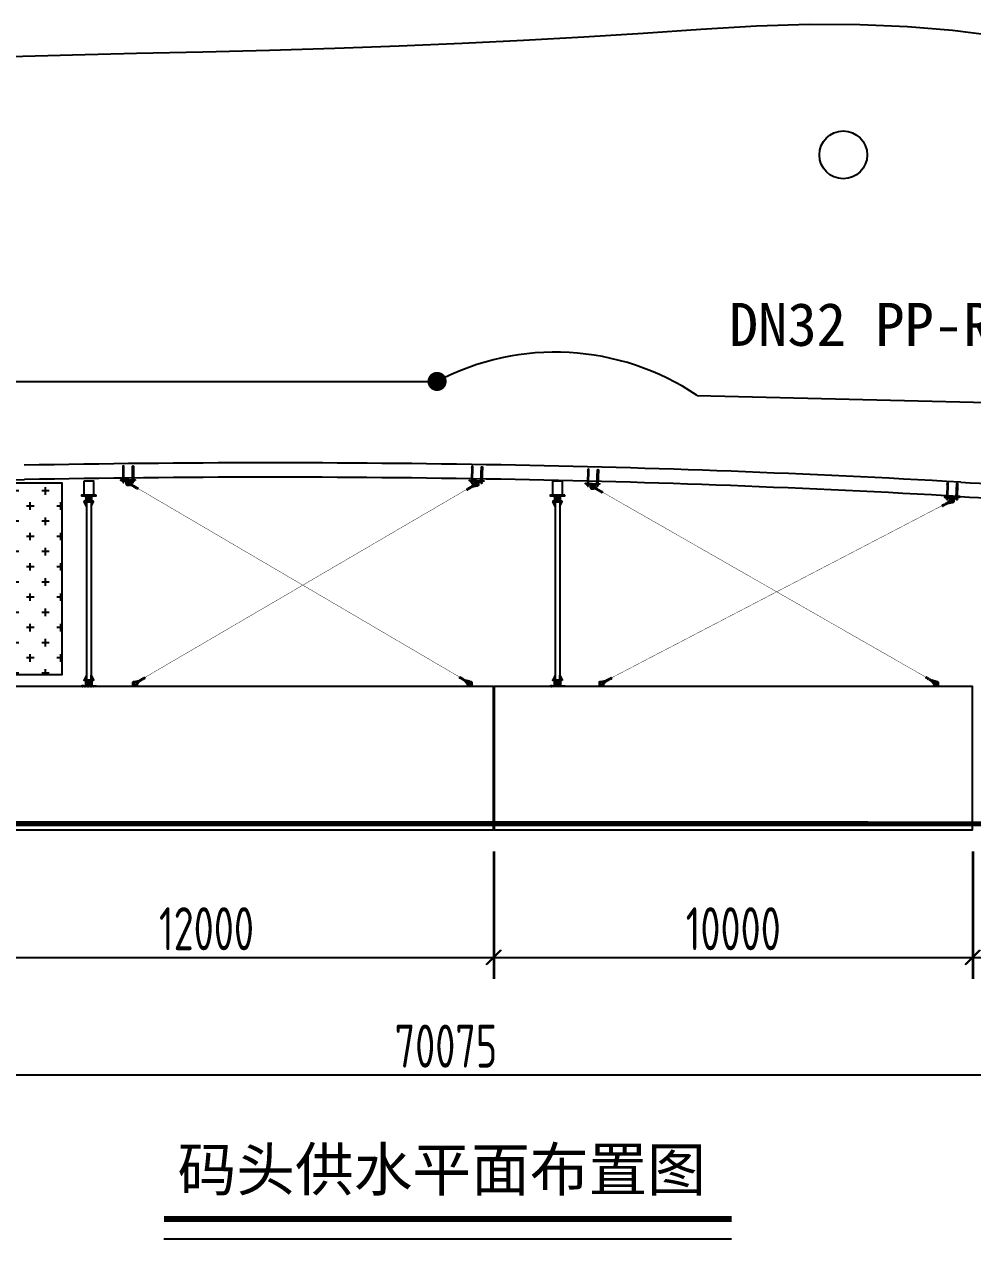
# Model space of a CAD drawing. Header units: millimetres. Extents: x 4 to 2106212, y -117026 to 198097.
# Drawn here: x 944542 to 964373, y -88297 to -62896 of the extents above; entities that cross this region are included whole.
import ezdxf
from ezdxf import colors
from ezdxf.entities.mleader import LeaderData, LeaderLine
from ezdxf.enums import TextEntityAlignment as Align
from ezdxf.math import Vec2, Vec3

# ---------------------------------------------------------------- set-up
doc = ezdxf.new("R2010")
doc.units = ezdxf.units.MM
for name, pattern in [('CENTER', [0.6, 0.375, -0.075, 0.075, -0.075]), ('DASHDOT2', [12.7, 6.35, -3.175, 0, -3.175]), ('DASHED2', [0.375, 0.25, -0.125])]:
    doc.linetypes.add(name, pattern=pattern)
for name, color, linetype in [('0 @ 1', 7, 'Continuous'), ('BS-Annectent', 115, 'Continuous'), ('HR-dimension', 9, 'Continuous'), ('HR-pontoon', 161, 'Continuous'), ('STEEL', 34, 'Continuous'), ('粗实线', 7, 'Continuous'), ('给水管', 80, 'Continuous')]:
    doc.layers.add(name, color=color, linetype=linetype)
doc.layers.add('扣板', color=7, linetype='Continuous', lineweight=9)
doc.layers.add('文本', color=3, linetype='Continuous', lineweight=13)
doc.styles.add('Arial', font='arial.ttf')
doc.styles.add('hztxt', font='ros1.shx', dxfattribs={"width": 0.8, "bigfont": 'hztxt.shx'})
doc.styles.get("Standard").update_dxf_attribs({"font": 'arial.ttf'})
doc.linetypes.add('10422', pattern='A,2,[150,AAA.SHX,S=1,R=0,X=0,Y=1],2,[177,AAA.SHX,S=1,R=0,X=0,Y=0.8],1e-09', length=4)
doc.linetypes.add('444', pattern='A,4.5,[145,AAA.SHX,S=1,R=0,X=0,Y=1],4.5,-0.5,[146,AAA.SHX,S=1,R=0,X=0,Y=0],-0.5', length=10)
doc.dimstyles.new('DIM-300', dxfattribs={"dimscale": 300, "dimtxt": 3, "dimasz": 1, "dimexe": 1.5, "dimexo": 1.5, "dimgap": 0.5, "dimtad": 1, "dimdec": 0, "dimzin": 0, "dimdsep": 46, "dimtxsty": 'hztxt', "dimblk": 'OBLIQUE', "dimcen": 0, "dimdle": 1.5, "dimclrd": 9, "dimclre": 9, "dimclrt": 6, "dimadec": 0, "dimazin": 0, "dimtfac": 1, "dimtdec": 0, "dimtix": 1, "dimtofl": 0, "dimtmove": 2, "dimatfit": 0, "dimfxl": 5, "dimtolj": 1, "dimtzin": 0, "dimarcsym": 0})
pattern_1 = [(40.81217054, (-573818.8873, 176698.6793), (-1.452584633, 1.682112997), []), (130.81217054, (-573818.8873, 176698.6793), (-4.5872822625, 1.911641361), [5.55625, -3.33375])]
pattern_2 = [(40.81217054, (-578777.1463, 176555.198), (-1.452584633, 1.682112997), []), (130.81217054, (-578777.1463, 176555.198), (-4.5872822625, 1.911641361), [5.55625, -3.33375])]
pattern_3 = [(225, (43212.285, 45564.743), (4.49012806, -4.49012806), []), (225, (43207.795, 45564.743), (4.49012806, -4.49012806), [7.9375, -1.5875, 0, -1.5875])]
pattern_4 = [(225, (-344287.005, -129412.7357), (4.49012806, -4.49012806), []), (225, (-344291.495, -129412.7357), (4.49012806, -4.49012806), [7.9375, -1.5875, 0, -1.5875])]

# ---------------------------------------------------------------- blocks, each defined once
blk = doc.blocks.new('_Oblique')
at = {"color": 0, "linetype": 'ByBlock', "lineweight": -2}
blk.add_line((-0.5, -0.5), (0.5, 0.5), dxfattribs=at)
blk = doc.blocks.new('*D2062')
at = {"color": 9, "lineweight": -2, "transparency": 16777216}
for p, q in [((942351, -80197), (942351, -82864)), ((954351, -80197), (954351, -82864)), ((941901, -82414), (954801, -82414))]:
    blk.add_line(p, q, dxfattribs=at)
at = {"layer": 'Defpoints', "color": 0, "transparency": 16777216}
for p in [(942351, -79747), (954351, -79747), (954351, -82414)]:
    blk.add_point(p, dxfattribs=at)
at = {"color": 9, "lineweight": -2, "transparency": 16777216, "xscale": 300, "yscale": 300, "zscale": 300, "rotation": 180}
blk.add_blockref('_Oblique', (942351, -82414), dxfattribs=at)
at = {"color": 9, "lineweight": -2, "transparency": 16777216, "xscale": 300, "yscale": 300, "zscale": 300}
blk.add_blockref('_Oblique', (954351, -82414), dxfattribs=at)
at = {"color": 6, "transparency": 16777216, "insert": (948351, -81814), "char_height": 900, "attachment_point": 5, "style": 'hztxt'}
blk.add_mtext('\\A1;12000', dxfattribs=at)
blk = doc.blocks.new('*D2063')
at = {"color": 9, "lineweight": -2, "transparency": 16777216}
for p, q in [((954366, -80197), (954366, -82864)), ((964366, -80197), (964366, -82864)), ((953916, -82414), (964816, -82414))]:
    blk.add_line(p, q, dxfattribs=at)
at = {"layer": 'Defpoints', "color": 0, "transparency": 16777216}
for p in [(954366, -79747), (964366, -79747), (964366, -82414)]:
    blk.add_point(p, dxfattribs=at)
at = {"color": 9, "lineweight": -2, "transparency": 16777216, "xscale": 300, "yscale": 300, "zscale": 300, "rotation": 180}
blk.add_blockref('_Oblique', (954366, -82414), dxfattribs=at)
at = {"color": 9, "lineweight": -2, "transparency": 16777216, "xscale": 300, "yscale": 300, "zscale": 300}
blk.add_blockref('_Oblique', (964366, -82414), dxfattribs=at)
at = {"color": 6, "transparency": 16777216, "insert": (959366, -81814), "char_height": 900, "attachment_point": 5, "style": 'hztxt'}
blk.add_mtext('\\A1;10000', dxfattribs=at)
blk = doc.blocks.new('*D2064')
at = {"color": 9, "lineweight": -2, "transparency": 16777216}
for p, q in [((964381, -80197), (964381, -82864)), ((976381, -80197), (976381, -82864)), ((963931, -82414), (976831, -82414))]:
    blk.add_line(p, q, dxfattribs=at)
at = {"layer": 'Defpoints', "color": 0, "transparency": 16777216}
for p in [(964381, -79747), (976381, -79747), (976381, -82414)]:
    blk.add_point(p, dxfattribs=at)
at = {"color": 9, "lineweight": -2, "transparency": 16777216, "xscale": 300, "yscale": 300, "zscale": 300, "rotation": 180}
blk.add_blockref('_Oblique', (964381, -82414), dxfattribs=at)
at = {"color": 9, "lineweight": -2, "transparency": 16777216, "xscale": 300, "yscale": 300, "zscale": 300}
blk.add_blockref('_Oblique', (976381, -82414), dxfattribs=at)
at = {"color": 6, "transparency": 16777216, "insert": (970381, -81814), "char_height": 900, "attachment_point": 5, "style": 'hztxt'}
blk.add_mtext('\\A1;12000', dxfattribs=at)
blk = doc.blocks.new('*D2059')
at = {"color": 9, "lineweight": -2, "transparency": 16777216}
for p, q in [((918321, -80197), (918321, -85319)), ((988396, -80197), (988396, -85319)), ((917871, -84869), (988846, -84869))]:
    blk.add_line(p, q, dxfattribs=at)
at = {"layer": 'Defpoints', "color": 0, "transparency": 16777216}
for p in [(918321, -79747), (988396, -79747), (988396, -84869)]:
    blk.add_point(p, dxfattribs=at)
at = {"color": 9, "lineweight": -2, "transparency": 16777216, "xscale": 300, "yscale": 300, "zscale": 300, "rotation": 180}
blk.add_blockref('_Oblique', (918321, -84869), dxfattribs=at)
at = {"color": 9, "lineweight": -2, "transparency": 16777216, "xscale": 300, "yscale": 300, "zscale": 300}
blk.add_blockref('_Oblique', (988396, -84869), dxfattribs=at)
at = {"color": 6, "transparency": 16777216, "insert": (953358, -84269), "char_height": 900, "attachment_point": 5, "style": 'hztxt'}
blk.add_mtext('\\A1;70075', dxfattribs=at)
blk = doc.blocks.new('*U2053')
h = blk.add_hatch()
h.set_pattern_fill('CROSS', color=252, scale=50, angle=90)
h.set_pattern_definition([(90, (-479955.5, -94961.22), (-317.5, 317.5), [158.75, -476.25]), (180, (-479876.12, -94881.85), (-317.5, -317.5), [158.75, -476.25])])
h.paths.add_polyline_path([(1500, 2000), (-1500, 2000), (-1500, -2000), (1500, -2000)])
at = {"layer": 'HR-pontoon'}
blk.add_lwpolyline([(-1500, -2000), (1500, -2000), (1500, 2000), (-1500, 2000)], close=True, dxfattribs=at)
blk = doc.blocks.new('*U2054')
at = {"color": 0, "linetype": 'ByBlock', "lineweight": -2, "transparency": 16777216}
blk.add_blockref('*U2053', (0, 0), dxfattribs=at)
blk = doc.blocks.new('支座')
at = {"layer": '扣板', "color": 7}
blk.add_line((13512, 4747, 0), (13512, 5047, 0), dxfattribs=at)
at = {"layer": '扣板', "color": 7, "elevation": 0}
for points in [[(13512, 4747), (13512, 5047), (13520, 5047), (13520, 4747)], [(13600, 4947), (13620, 4927), (13620, 4867), (13600, 4847), (13520, 4847), (13520, 4947)], [(13560, 4932), (13520, 4932), (13520, 4922), (13560, 4922)], [(13560, 4862), (13520, 4862), (13520, 4872), (13560, 4872)]]:
    blk.add_lwpolyline(points, close=True, dxfattribs=at)
at = {"layer": '扣板', "color": 7}
blk.add_circle((13575, 4897, 0), 25, dxfattribs=at)
blk = doc.blocks.new('A$C97f6d51a')
at = {"color": 1, "linetype": 'DASHDOT2'}
blk.add_line((0, 313), (0, -47), dxfattribs=at)
at = {"layer": 'BS-Annectent'}
for p, q in [((-9, 282), (-9, 282)), ((-9, 281), (-9, 282)), ((-9, 282), (-9, 282)), ((-9, 279), (-8, 279)), ((-8, 278), (-9, 279)), ((-9, 279), (-8, 278)), ((-9, 275), (-7, 276)), ((-6, 274), (-9, 275)), ((-9, 275), (-7, 275)), ((-9, 272), (-6, 274)), ((-6, 270), (-9, 272)), ((-9, 272), (-4, 272)), ((-9, 269), (9, 268)), ((-9, 266), (9, 265)), ((-9, 263), (9, 262)), ((-9, 260), (9, 258)), ((-9, 257), (9, 255)), ((-6, 274), (-6, 274)), ((-6, 274), (-6, 274)), ((-6, 274), (-6, 274)), ((-6, 274), (-6, 274)), ((-6, 274), (-6, 274)), ((6, 270), (-6, 270)), ((4, 271), (9, 271)), ((6, 273), (5, 273)), ((6, 273), (5, 273)), ((6, 273), (9, 274)), ((6, 274), (9, 274)), ((9, 271), (6, 273)), ((6, 270), (9, 271)), ((7, 276), (9, 277)), ((9, 274), (7, 275)), ((9, 277), (8, 278)), ((8, 277), (9, 277)), ((9, 280), (9, 281)), ((9, 280), (9, 280)), ((9, 280), (9, 280)), ((-10, 6), (9, 4)), ((-10, 2), (-6, 4)), ((-6, 1), (-10, 2)), ((-10, 2), (9, 1)), ((-9, 253), (9, 252)), ((-9, 250), (9, 249)), ((-9, 247), (9, 246)), ((-9, 244), (9, 243)), ((-9, 241), (9, 240)), ((-9, 238), (9, 236)), ((-9, 235), (9, 233)), ((-9, 231), (9, 230)), ((-9, 228), (9, 227)), ((-9, 225), (9, 224)), ((-9, 222), (9, 221)), ((-9, 219), (9, 218)), ((-9, 216), (9, 215)), ((-9, 213), (9, 211)), ((-9, 209), (9, 208)), ((-9, 206), (9, 205)), ((-9, 203), (9, 202)), ((-9, 200), (9, 199)), ((-9, 197), (9, 196)), ((-9, 194), (9, 193)), ((-9, 191), (9, 189)), ((-9, 188), (9, 186)), ((-9, 184), (9, 183)), ((-9, 181), (9, 180)), ((-9, 178), (9, 177)), ((-9, 175), (9, 174)), ((-9, 172), (9, 171)), ((-9, 169), (9, 167)), ((-9, 166), (9, 164)), ((-9, 162), (9, 161)), ((-9, 159), (9, 158)), ((-9, 156), (9, 155)), ((-9, 153), (9, 152)), ((-9, 150), (9, 149)), ((-9, 147), (9, 146)), ((-9, 144), (9, 142)), ((-9, 140), (9, 139)), ((-9, 137), (9, 136)), ((-9, 134), (9, 133)), ((-9, 131), (9, 130)), ((-9, 128), (9, 127)), ((-9, 125), (9, 124)), ((-9, 122), (9, 120)), ((-9, 119), (9, 117)), ((-9, 115), (9, 114)), ((-9, 112), (9, 111)), ((-9, 109), (9, 108)), ((-9, 106), (9, 105)), ((-9, 103), (9, 102)), ((-9, 100), (9, 98)), ((-9, 97), (9, 95)), ((-9, 93), (9, 92)), ((-9, 90), (9, 89)), ((-9, 87), (9, 86)), ((-9, 84), (9, 83)), ((-9, 81), (9, 80)), ((-9, 78), (9, 76)), ((-9, 75), (9, 73)), ((-9, 71), (9, 70)), ((-9, 68), (9, 67)), ((-9, 65), (9, 64)), ((-9, 62), (9, 61)), ((-9, 59), (9, 58)), ((-9, 56), (9, 55)), ((-9, 53), (9, 51)), ((-9, 49), (9, 48)), ((-9, 46), (9, 45)), ((-9, 43), (9, 42)), ((-9, 40), (9, 39)), ((-9, 37), (9, 36)), ((-9, 34), (9, 33)), ((-9, 31), (9, 29)), ((-9, 28), (9, 26)), ((-9, 24), (9, 23)), ((-9, 21), (9, 20)), ((-9, 18), (9, 17)), ((-9, 15), (9, 14)), ((-9, 12), (9, 11)), ((-9, 9), (9, 7)), ((-8, 0), (-6, 1)), ((6, 147), (-6, 148)), ((6, 116), (-6, 117)), ((6, 3), (-6, 4)), ((2, 0), (-6, 1)), ((6, 147), (9, 149)), ((9, 1), (6, 3)), ((7, 0), (9, 1)), ((-16, -24), (-16, -11)), ((12, -9), (-12, -9)), ((12, -27), (-12, -27)), ((-9, -29), (-6, -28)), ((-6, -31), (-9, -29)), ((9, -30), (-9, -29)), ((-9, -32), (-6, -31)), ((-6, -34), (-9, -32)), ((9, -33), (-9, -32)), ((-9, -35), (-6, -34)), ((-6, -37), (-9, -35)), ((9, -37), (-9, -35)), ((-9, -38), (-6, -37)), ((-6, -40), (-9, -38)), ((9, -40), (-9, -38)), ((-8, -24), (-8, -11)), ((-6, -28), (-8, -27)), ((-7, -40), (-7, -43)), ((6, -29), (-6, -28)), ((6, -29), (-6, -28)), ((6, -32), (-6, -31)), ((6, -32), (-6, -31)), ((6, -35), (-6, -34)), ((6, -38), (-6, -37)), ((6, -38), (-6, -37)), ((6, -41), (-6, -40)), ((-5, -44), (5, -44)), ((-4, -40), (-4, -43)), ((-2, -9), (0, -4)), ((9, -27), (-1, -27)), ((0, -9), (2, -4)), ((4, -41), (4, -43)), ((6, -29), (9, -27)), ((9, -30), (6, -29)), ((6, -32), (9, -30)), ((9, -33), (6, -32)), ((6, -35), (9, -33)), ((9, -37), (6, -35)), ((6, -38), (9, -37)), ((9, -40), (6, -38)), ((6, -41), (9, -40)), ((7, -41), (7, -43)), ((8, -24), (8, -11)), ((9, -27), (8, -27)), ((16, -24), (16, -11))]:
    blk.add_line(p, q, dxfattribs=at)
blk.add_lwpolyline([(10, 0), (10, 300), (0, 306), (-10, 300), (-10, 0)], dxfattribs=at)
for points in [[(-19, -4), (-19, 0), (19, 0), (19, -4)], [(-15, -9), (15, -9), (15, -4), (-15, -4)]]:
    blk.add_lwpolyline(points, close=True, dxfattribs=at)
for points in [[(16, -11, 0.612824), (8, -11, 0.305874), (-8, -11, 0.612824), (-16, -11)], [(16, -24, -0.612824), (8, -24, -0.305874), (-8, -24, -0.612824), (-16, -24)], [(-7, -43, 0.516475), (-4, -43, 0.258238), (4, -43, 0.516475), (7, -43)]]:
    blk.add_lwpolyline(points, format="xyb", dxfattribs=at)
blk = doc.blocks.new('A$Ce460a15a')
at = {"layer": 'STEEL', "color": 22}
for points in [[(12, 150), (12, -150), (0, -150), (0, 150)], [(92, -50), (112, -30), (112, 30), (92, 50), (12, 50), (12, -50)], [(52, 35), (12, 35), (12, 25), (52, 25)], [(52, -35), (12, -35), (12, -25), (52, -25)]]:
    blk.add_lwpolyline(points, close=True, dxfattribs=at)
blk.add_circle((67, 0), 25, dxfattribs=at)
at = {"layer": 'HR-dimension', "xscale": -1, "rotation": 90}
blk.add_blockref('A$C97f6d51a', (12, 100), dxfattribs=at)
at = {"layer": 'HR-dimension', "rotation": 90.00000000000001}
blk.add_blockref('A$C97f6d51a', (12, -100), dxfattribs=at)
blk = doc.blocks.new('*U10')
at = {"color": 7, "linetype": 'Continuous', "lineweight": 15}
for p, q in [((-9, 9), (-10, 8)), ((-10, 8), (-10, 1)), ((-10, 1), (-9, 0)), ((-9, 9), (9, 9)), ((-9, 0), (9, 0)), ((-5, 8), (-5, 1)), ((5, 8), (5, 1)), ((10, 8), (9, 9)), ((9, 0), (10, 1)), ((10, 8), (10, 1))]:
    blk.add_line(p, q, dxfattribs=at)
for centre, start, end in [((0, -8), 72.4233, 107.5767), ((0, 17), 252.4233, 287.5767)]:
    blk.add_arc(centre, 17.2, start, end, dxfattribs=at)
for points, knots in [([(-10, 8), (-10, 9), (-9, 9), (-8, 9), (-7, 9), (-6, 9), (-6, 9), (-5, 8)], [0, 0, 0, 0, 0.264534, 0.399289, 0.53507, 0.765405, 1, 1, 1, 1]), ([(-5, 1), (-6, 1), (-6, 0), (-7, 0), (-8, 0), (-9, 0), (-10, 1), (-10, 1)], [0, 0, 0, 0, 0.264534, 0.399289, 0.53507, 0.765405, 1, 1, 1, 1]), ([(5, 8), (6, 9), (6, 9), (7, 9), (8, 9), (9, 9), (10, 9), (10, 8)], [0, 0, 0, 0, 0.264536, 0.399814, 0.535067, 0.765403, 1, 1, 1, 1]), ([(10, 1), (10, 1), (9, 0), (8, 0), (7, 0), (6, 0), (6, 1), (5, 1)], [0, 0, 0, 0, 0.264536, 0.399814, 0.535067, 0.765403, 1, 1, 1, 1])]:
    blk.add_open_spline(points, degree=3, knots=knots, dxfattribs=at)
blk = doc.blocks.new('A$C72EA2C7E')
blk.add_line((-8, -6), (8, -6))
at = {"color": 7, "linetype": 'Continuous', "lineweight": 15}
for p, q in [((-5, -40), (-5, -6)), ((-4, -41), (-5, -40)), ((5, -40), (-5, -40)), ((-4, -41), (5, -41)), ((5, -6), (5, -40)), ((5, -40), (5, -41))]:
    blk.add_line(p, q, dxfattribs=at)
at = {"color": 7, "linetype": 'Continuous', "lineweight": 0}
for p, q in [((-4, -41), (-4, -6)), ((5, -41), (5, -6))]:
    blk.add_line(p, q, dxfattribs=at)
blk.add_arc((0, -8), 8, 17.4862, 162.5138)
at = {"extrusion": (0, 0, -1), "xscale": 0.9999974999999999, "yscale": 0.9999974999999999, "zscale": -0.9999974999999999}
blk.add_blockref('*U10', (0, -39), dxfattribs=at)
blk = doc.blocks.new('*U1978')
h = blk.add_hatch(color=1)
h.dxf.hatch_style = 1
h.paths.add_polyline_path([(3382, 2191), (3473, 2218, 1.447528), (3428, 2281), (3373, 2204)])
h.paths.add_polyline_path([(3389, 2205), (3388, 2206), (3398, 2220), (3395, 2222), (3434, 2277, -1.452111), (3471, 2226), (3406, 2207), (3405, 2210)], flags=16)
h = blk.add_hatch()
h.set_pattern_fill('ANSI38', color=253, scale=0.7, angle=-4.1878)
h.set_pattern_definition(pattern_2)
h.paths.add_polyline_path([(3404, 2213), (3406, 2207), (3471, 2226, 1.452111), (3434, 2277), (3395, 2222), (3398, 2220), (3401, 2218), (3440, 2273, -1.452111), (3469, 2232)])
h = blk.add_hatch(color=1)
h.dxf.hatch_style = 1
h.paths.add_polyline_path([(-3373, -2204), (-3429, -2283, -1.406258), (-3473, -2218), (-3382, -2191)])
h.paths.add_polyline_path([(-3405, -2210), (-3406, -2207), (-3471, -2226, 1.406258), (-3435, -2278), (-3395, -2222), (-3388, -2205)], flags=16)
h = blk.add_hatch()
h.set_pattern_fill('ANSI38', color=253, scale=0.7, angle=-4.1878)
h.set_pattern_definition(pattern_1)
h.paths.add_polyline_path([(-3401, -2218), (-3395, -2222), (-3434, -2277, -1.452111), (-3471, -2226), (-3406, -2207), (-3405, -2210), (-3404, -2213), (-3469, -2232, 1.452111), (-3440, -2273)])
at = {"color": 1, "linetype": 'DASHED2'}
blk.add_line((3483, 2289), (3493, 2274), dxfattribs=at)
blk.add_line((3379, 2205), (3379, 2195))
at = {"color": 1}
for points in [[(3382, 2191), (3473, 2218, 1.447528), (3428, 2281), (3373, 2204)], [(3398, 2220), (3388, 2206), (3389, 2205), (3405, 2210), (3406, 2207), (3471, 2226, 1.452111), (3434, 2277), (3395, 2222)], [(-3373, -2204), (-3428, -2281, -1.447528), (-3473, -2218), (-3382, -2191)], [(-3405, -2210), (-3389, -2205), (-3388, -2206), (-3398, -2220), (-3395, -2222), (-3434, -2277, -1.452111), (-3471, -2226), (-3406, -2207)]]:
    blk.add_lwpolyline(points, format="xyb", close=True, dxfattribs=at)
for points in [[(3379, 2195), (3472, 2222, 1.449849), (3431, 2279), (3379, 2205)], [(3406, 2207), (3471, 2226, 1.452111), (3434, 2277), (3395, 2222)], [(3406, 2207), (3471, 2226, 1.452111), (3434, 2277), (3395, 2222)], [(-3376, -2200), (-3431, -2279, -1.449849), (-3472, -2222), (-3384, -2197)], [(-3395, -2222), (-3434, -2277, -1.452111), (-3471, -2226), (-3406, -2207)], [(-3395, -2222), (-3434, -2277, -1.452111), (-3471, -2226), (-3406, -2207)]]:
    blk.add_lwpolyline(points, format="xyb")
for points in [[(3401, 2218), (3440, 2273, -1.452111), (3469, 2232), (3404, 2213), (3406, 2207), (3471, 2226, 1.452111), (3434, 2277), (3395, 2222)], [(-3404, -2213), (-3469, -2232, 1.452111), (-3440, -2273), (-3401, -2218), (-3395, -2222), (-3434, -2277, -1.452111), (-3471, -2226), (-3406, -2207)]]:
    blk.add_lwpolyline(points, format="xyb", close=True)
at = {"color": 252}
for points in [[(3401, 2218), (3440, 2273, -1.452111), (3469, 2232), (3404, 2213), (3406, 2207), (3471, 2226, 1.452111), (3434, 2277), (3395, 2222)], [(-3404, -2213), (-3469, -2232, 1.452111), (-3440, -2273), (-3401, -2218), (-3395, -2222), (-3434, -2277, -1.452111), (-3471, -2226), (-3406, -2207)]]:
    blk.add_lwpolyline(points, format="xyb", close=True, dxfattribs=at)
at = {"color": 1, "const_width": 8.4}
for points in [[(3380, 2206), (-3393, -2203)], [(3386, 2200), (3251, 2112)], [(-3388, -2209), (-3246, -2117)]]:
    blk.add_lwpolyline(points, dxfattribs=at)
at = {"xscale": 0.6999999999999998, "yscale": 0.6999999999999998, "zscale": 0.6999999999999998, "rotation": 213.1298866380289}
for p in [(3284, 2123), (3315, 2143), (3345, 2163), (3376, 2183), (-3360, -2201), (-3329, -2181), (-3299, -2161), (-3267, -2141)]:
    blk.add_blockref('A$C72EA2C7E', p, dxfattribs=at)
blk = doc.blocks.new('*U1979')
at = {"color": 0, "linetype": 'ByBlock', "lineweight": -2, "transparency": 16777216}
blk.add_blockref('*U1978', (0, 0), dxfattribs=at)
blk = doc.blocks.new('*U1980')
h = blk.add_hatch(color=1)
h.dxf.hatch_style = 1
h.paths.add_polyline_path([(3382, 2191), (3473, 2218, 1.447528), (3428, 2281), (3373, 2204)])
h.paths.add_polyline_path([(3389, 2205), (3388, 2206), (3398, 2220), (3395, 2222), (3434, 2277, -1.452111), (3471, 2226), (3406, 2207), (3405, 2210)], flags=16)
h = blk.add_hatch()
h.set_pattern_fill('ANSI38', color=253, scale=0.7, angle=-4.1878)
h.set_pattern_definition(pattern_2)
h.paths.add_polyline_path([(3404, 2213), (3406, 2207), (3471, 2226, 1.452111), (3434, 2277), (3395, 2222), (3398, 2220), (3401, 2218), (3440, 2273, -1.452111), (3469, 2232)])
h = blk.add_hatch(color=1)
h.dxf.hatch_style = 1
h.paths.add_polyline_path([(-3373, -2204), (-3429, -2283, -1.406258), (-3473, -2218), (-3382, -2191)])
h.paths.add_polyline_path([(-3405, -2210), (-3406, -2207), (-3471, -2226, 1.406258), (-3435, -2278), (-3395, -2222), (-3388, -2205)], flags=16)
h = blk.add_hatch()
h.set_pattern_fill('ANSI38', color=253, scale=0.7, angle=-4.1878)
h.set_pattern_definition(pattern_1)
h.paths.add_polyline_path([(-3401, -2218), (-3395, -2222), (-3434, -2277, -1.452111), (-3471, -2226), (-3406, -2207), (-3405, -2210), (-3404, -2213), (-3469, -2232, 1.452111), (-3440, -2273)])
at = {"color": 1, "linetype": 'DASHED2'}
blk.add_line((3483, 2289), (3493, 2274), dxfattribs=at)
blk.add_line((3379, 2205), (3379, 2195))
at = {"color": 1}
for points in [[(3382, 2191), (3473, 2218, 1.447528), (3428, 2281), (3373, 2204)], [(3398, 2220), (3388, 2206), (3389, 2205), (3405, 2210), (3406, 2207), (3471, 2226, 1.452111), (3434, 2277), (3395, 2222)], [(-3373, -2204), (-3428, -2281, -1.447528), (-3473, -2218), (-3382, -2191)], [(-3405, -2210), (-3389, -2205), (-3388, -2206), (-3398, -2220), (-3395, -2222), (-3434, -2277, -1.452111), (-3471, -2226), (-3406, -2207)]]:
    blk.add_lwpolyline(points, format="xyb", close=True, dxfattribs=at)
for points in [[(3379, 2195), (3472, 2222, 1.449849), (3431, 2279), (3379, 2205)], [(3406, 2207), (3471, 2226, 1.452111), (3434, 2277), (3395, 2222)], [(3406, 2207), (3471, 2226, 1.452111), (3434, 2277), (3395, 2222)], [(-3376, -2200), (-3431, -2279, -1.449849), (-3472, -2222), (-3384, -2197)], [(-3395, -2222), (-3434, -2277, -1.452111), (-3471, -2226), (-3406, -2207)], [(-3395, -2222), (-3434, -2277, -1.452111), (-3471, -2226), (-3406, -2207)]]:
    blk.add_lwpolyline(points, format="xyb")
for points in [[(3401, 2218), (3440, 2273, -1.452111), (3469, 2232), (3404, 2213), (3406, 2207), (3471, 2226, 1.452111), (3434, 2277), (3395, 2222)], [(-3404, -2213), (-3469, -2232, 1.452111), (-3440, -2273), (-3401, -2218), (-3395, -2222), (-3434, -2277, -1.452111), (-3471, -2226), (-3406, -2207)]]:
    blk.add_lwpolyline(points, format="xyb", close=True)
at = {"color": 252}
for points in [[(3401, 2218), (3440, 2273, -1.452111), (3469, 2232), (3404, 2213), (3406, 2207), (3471, 2226, 1.452111), (3434, 2277), (3395, 2222)], [(-3404, -2213), (-3469, -2232, 1.452111), (-3440, -2273), (-3401, -2218), (-3395, -2222), (-3434, -2277, -1.452111), (-3471, -2226), (-3406, -2207)]]:
    blk.add_lwpolyline(points, format="xyb", close=True, dxfattribs=at)
at = {"color": 1, "const_width": 8.4}
for points in [[(3380, 2206), (-3393, -2203)], [(3386, 2200), (3251, 2112)], [(-3388, -2209), (-3246, -2117)]]:
    blk.add_lwpolyline(points, dxfattribs=at)
at = {"xscale": 0.6999999999999998, "yscale": 0.6999999999999998, "zscale": 0.6999999999999998, "rotation": 213.1298866380289}
for p in [(3284, 2123), (3315, 2143), (3345, 2163), (3376, 2183), (-3360, -2201), (-3329, -2181), (-3299, -2161), (-3267, -2141)]:
    blk.add_blockref('A$C72EA2C7E', p, dxfattribs=at)
blk = doc.blocks.new('*U1981')
at = {"color": 0, "linetype": 'ByBlock', "lineweight": -2, "transparency": 16777216}
blk.add_blockref('*U1980', (0, 0), dxfattribs=at)
blk = doc.blocks.new('*U1986')
h = blk.add_hatch(color=1)
h.dxf.hatch_style = 1
h.paths.add_polyline_path([(3382, 2191), (3473, 2218, 1.447528), (3428, 2281), (3373, 2204)])
h.paths.add_polyline_path([(3389, 2205), (3388, 2206), (3398, 2220), (3395, 2222), (3434, 2277, -1.452111), (3471, 2226), (3406, 2207), (3405, 2210)], flags=16)
h = blk.add_hatch()
h.set_pattern_fill('ANSI38', color=253, scale=0.7, angle=-4.1878)
h.set_pattern_definition(pattern_2)
h.paths.add_polyline_path([(3404, 2213), (3406, 2207), (3471, 2226, 1.452111), (3434, 2277), (3395, 2222), (3398, 2220), (3401, 2218), (3440, 2273, -1.452111), (3469, 2232)])
h = blk.add_hatch(color=1)
h.dxf.hatch_style = 1
h.paths.add_polyline_path([(-3373, -2204), (-3429, -2283, -1.406258), (-3473, -2218), (-3382, -2191)])
h.paths.add_polyline_path([(-3405, -2210), (-3406, -2207), (-3471, -2226, 1.406258), (-3435, -2278), (-3395, -2222), (-3388, -2205)], flags=16)
h = blk.add_hatch()
h.set_pattern_fill('ANSI38', color=253, scale=0.7, angle=-4.1878)
h.set_pattern_definition(pattern_1)
h.paths.add_polyline_path([(-3401, -2218), (-3395, -2222), (-3434, -2277, -1.452111), (-3471, -2226), (-3406, -2207), (-3405, -2210), (-3404, -2213), (-3469, -2232, 1.452111), (-3440, -2273)])
at = {"color": 1, "linetype": 'DASHED2'}
blk.add_line((3483, 2289), (3493, 2274), dxfattribs=at)
blk.add_line((3379, 2205), (3379, 2195))
at = {"color": 1}
for points in [[(3382, 2191), (3473, 2218, 1.447528), (3428, 2281), (3373, 2204)], [(3398, 2220), (3388, 2206), (3389, 2205), (3405, 2210), (3406, 2207), (3471, 2226, 1.452111), (3434, 2277), (3395, 2222)], [(-3373, -2204), (-3428, -2281, -1.447528), (-3473, -2218), (-3382, -2191)], [(-3405, -2210), (-3389, -2205), (-3388, -2206), (-3398, -2220), (-3395, -2222), (-3434, -2277, -1.452111), (-3471, -2226), (-3406, -2207)]]:
    blk.add_lwpolyline(points, format="xyb", close=True, dxfattribs=at)
for points in [[(3379, 2195), (3472, 2222, 1.449849), (3431, 2279), (3379, 2205)], [(3406, 2207), (3471, 2226, 1.452111), (3434, 2277), (3395, 2222)], [(3406, 2207), (3471, 2226, 1.452111), (3434, 2277), (3395, 2222)], [(-3376, -2200), (-3431, -2279, -1.449849), (-3472, -2222), (-3384, -2197)], [(-3395, -2222), (-3434, -2277, -1.452111), (-3471, -2226), (-3406, -2207)], [(-3395, -2222), (-3434, -2277, -1.452111), (-3471, -2226), (-3406, -2207)]]:
    blk.add_lwpolyline(points, format="xyb")
for points in [[(3401, 2218), (3440, 2273, -1.452111), (3469, 2232), (3404, 2213), (3406, 2207), (3471, 2226, 1.452111), (3434, 2277), (3395, 2222)], [(-3404, -2213), (-3469, -2232, 1.452111), (-3440, -2273), (-3401, -2218), (-3395, -2222), (-3434, -2277, -1.452111), (-3471, -2226), (-3406, -2207)]]:
    blk.add_lwpolyline(points, format="xyb", close=True)
at = {"color": 252}
for points in [[(3401, 2218), (3440, 2273, -1.452111), (3469, 2232), (3404, 2213), (3406, 2207), (3471, 2226, 1.452111), (3434, 2277), (3395, 2222)], [(-3404, -2213), (-3469, -2232, 1.452111), (-3440, -2273), (-3401, -2218), (-3395, -2222), (-3434, -2277, -1.452111), (-3471, -2226), (-3406, -2207)]]:
    blk.add_lwpolyline(points, format="xyb", close=True, dxfattribs=at)
at = {"color": 1, "const_width": 8.4}
for points in [[(3380, 2206), (-3393, -2203)], [(3386, 2200), (3251, 2112)], [(-3388, -2209), (-3246, -2117)]]:
    blk.add_lwpolyline(points, dxfattribs=at)
at = {"xscale": 0.6999999999999998, "yscale": 0.6999999999999998, "zscale": 0.6999999999999998, "rotation": 213.1298866380289}
for p in [(3284, 2123), (3315, 2143), (3345, 2163), (3376, 2183), (-3360, -2201), (-3329, -2181), (-3299, -2161), (-3267, -2141)]:
    blk.add_blockref('A$C72EA2C7E', p, dxfattribs=at)
blk = doc.blocks.new('*U1987')
at = {"color": 0, "linetype": 'ByBlock', "lineweight": -2, "transparency": 16777216}
blk.add_blockref('*U1986', (0, 0), dxfattribs=at)
blk = doc.blocks.new('*U1982')
h = blk.add_hatch(color=1)
h.dxf.hatch_style = 1
h.paths.add_polyline_path([(3382, 2191), (3473, 2218, 1.447528), (3428, 2281), (3373, 2204)])
h.paths.add_polyline_path([(3389, 2205), (3388, 2206), (3398, 2220), (3395, 2222), (3434, 2277, -1.452111), (3471, 2226), (3406, 2207), (3405, 2210)], flags=16)
h = blk.add_hatch()
h.set_pattern_fill('ANSI38', color=253, scale=0.7, angle=-4.1878)
h.set_pattern_definition(pattern_2)
h.paths.add_polyline_path([(3404, 2213), (3406, 2207), (3471, 2226, 1.452111), (3434, 2277), (3395, 2222), (3398, 2220), (3401, 2218), (3440, 2273, -1.452111), (3469, 2232)])
h = blk.add_hatch(color=1)
h.dxf.hatch_style = 1
h.paths.add_polyline_path([(-3373, -2204), (-3429, -2283, -1.406258), (-3473, -2218), (-3382, -2191)])
h.paths.add_polyline_path([(-3405, -2210), (-3406, -2207), (-3471, -2226, 1.406258), (-3435, -2278), (-3395, -2222), (-3388, -2205)], flags=16)
h = blk.add_hatch()
h.set_pattern_fill('ANSI38', color=253, scale=0.7, angle=-4.1878)
h.set_pattern_definition(pattern_1)
h.paths.add_polyline_path([(-3401, -2218), (-3395, -2222), (-3434, -2277, -1.452111), (-3471, -2226), (-3406, -2207), (-3405, -2210), (-3404, -2213), (-3469, -2232, 1.452111), (-3440, -2273)])
at = {"color": 1, "linetype": 'DASHED2'}
blk.add_line((3483, 2289), (3493, 2274), dxfattribs=at)
blk.add_line((3379, 2205), (3379, 2195))
at = {"color": 1}
for points in [[(3382, 2191), (3473, 2218, 1.447528), (3428, 2281), (3373, 2204)], [(3398, 2220), (3388, 2206), (3389, 2205), (3405, 2210), (3406, 2207), (3471, 2226, 1.452111), (3434, 2277), (3395, 2222)], [(-3373, -2204), (-3428, -2281, -1.447528), (-3473, -2218), (-3382, -2191)], [(-3405, -2210), (-3389, -2205), (-3388, -2206), (-3398, -2220), (-3395, -2222), (-3434, -2277, -1.452111), (-3471, -2226), (-3406, -2207)]]:
    blk.add_lwpolyline(points, format="xyb", close=True, dxfattribs=at)
for points in [[(3379, 2195), (3472, 2222, 1.449849), (3431, 2279), (3379, 2205)], [(3406, 2207), (3471, 2226, 1.452111), (3434, 2277), (3395, 2222)], [(3406, 2207), (3471, 2226, 1.452111), (3434, 2277), (3395, 2222)], [(-3376, -2200), (-3431, -2279, -1.449849), (-3472, -2222), (-3384, -2197)], [(-3395, -2222), (-3434, -2277, -1.452111), (-3471, -2226), (-3406, -2207)], [(-3395, -2222), (-3434, -2277, -1.452111), (-3471, -2226), (-3406, -2207)]]:
    blk.add_lwpolyline(points, format="xyb")
for points in [[(3401, 2218), (3440, 2273, -1.452111), (3469, 2232), (3404, 2213), (3406, 2207), (3471, 2226, 1.452111), (3434, 2277), (3395, 2222)], [(-3404, -2213), (-3469, -2232, 1.452111), (-3440, -2273), (-3401, -2218), (-3395, -2222), (-3434, -2277, -1.452111), (-3471, -2226), (-3406, -2207)]]:
    blk.add_lwpolyline(points, format="xyb", close=True)
at = {"color": 252}
for points in [[(3401, 2218), (3440, 2273, -1.452111), (3469, 2232), (3404, 2213), (3406, 2207), (3471, 2226, 1.452111), (3434, 2277), (3395, 2222)], [(-3404, -2213), (-3469, -2232, 1.452111), (-3440, -2273), (-3401, -2218), (-3395, -2222), (-3434, -2277, -1.452111), (-3471, -2226), (-3406, -2207)]]:
    blk.add_lwpolyline(points, format="xyb", close=True, dxfattribs=at)
at = {"color": 1, "const_width": 8.4}
for points in [[(3380, 2206), (-3393, -2203)], [(3386, 2200), (3251, 2112)], [(-3388, -2209), (-3246, -2117)]]:
    blk.add_lwpolyline(points, dxfattribs=at)
at = {"xscale": 0.6999999999999998, "yscale": 0.6999999999999998, "zscale": 0.6999999999999998, "rotation": 213.1298866380289}
for p in [(3284, 2123), (3315, 2143), (3345, 2163), (3376, 2183), (-3360, -2201), (-3329, -2181), (-3299, -2161), (-3267, -2141)]:
    blk.add_blockref('A$C72EA2C7E', p, dxfattribs=at)
blk = doc.blocks.new('*U1985')
at = {"color": 0, "linetype": 'ByBlock', "lineweight": -2, "transparency": 16777216}
blk.add_blockref('*U1982', (0, 0), dxfattribs=at)
blk = doc.blocks.new('*U2001')
h = blk.add_hatch()
h.set_pattern_fill('ANSI35', color=4, angle=180)
h.set_pattern_definition(pattern_3)
h.paths.add_polyline_path([(24, -89), (36, -89), (36, -67), (24, -67)])
h.paths.add_polyline_path([(24, -31), (36, -31), (36, 11), (24, 11)])
h.paths.add_polyline_path([(-100, 11), (100, 11), (100, 21), (-100, 21)])
h.paths.add_polyline_path([(-36, -31), (-24, -31), (-24, 11), (-36, 11)])
h.paths.add_polyline_path([(-36, -89), (-24, -89), (-24, -67), (-36, -67)])
h = blk.add_hatch()
h.set_pattern_fill('ANSI35', color=4, angle=180)
h.set_pattern_definition(pattern_4)
h.paths.add_polyline_path([(-129, -116), (-150, -116), (-150, -104), (-129, -104)])
h.paths.add_polyline_path([(111, -116), (-111, -116), (-111, -104), (111, -104)])
h.paths.add_polyline_path([(150, -116), (129, -116), (129, -104), (150, -104)])
h.paths.add_polyline_path([(66, -104), (54, -104), (54, -67), (66, -67)])
h.paths.add_polyline_path([(66, -31), (54, -31), (54, -4), (66, -4)])
h.paths.add_polyline_path([(6, -31), (-6, -31), (-6, -4), (6, -4)])
h.paths.add_polyline_path([(6, -104), (-6, -104), (-6, -67), (6, -67)])
h.paths.add_polyline_path([(-54, -104), (-66, -104), (-66, -67), (-54, -67)])
h.paths.add_polyline_path([(-54, -31), (-66, -31), (-66, -4), (-54, -4)])
at = {"color": 4}
for points in [[(100, 11), (-100, 11), (-100, 21), (100, 21), (100, 11)], [(-36, -89), (-36, 11), (-24, 11), (-24, -89), (-36, -89)], [(24, -89), (24, 11), (36, 11), (36, -89), (24, -89)], [(150, -116), (-150, -116), (-150, -104), (150, -104), (150, -116)], [(-66, -104), (-66, -4), (-54, -4), (-54, -104), (-66, -104)], [(-6, -104), (-6, -4), (6, -4), (6, -104), (-6, -104)], [(54, -104), (54, -4), (66, -4), (66, -104), (54, -104)]]:
    blk.add_lwpolyline(points, dxfattribs=at)
at = {"layer": 'Defpoints', "color": 4}
for points in [[(-100, 21), (-50, 21), (-50, 121), (-100, 21)], [(100, 21), (50, 21), (50, 121), (100, 21)]]:
    blk.add_lwpolyline(points, dxfattribs=at)
at = {"layer": 'Defpoints', "color": 4, "linetype": 'CENTER', "ltscale": 2}
for points in [[(-129, -116), (-111, -116), (-111, -104), (-129, -104)], [(-66, -31), (-54, -31), (-54, -67), (-66, -67)], [(-36, -31), (-24, -31), (-24, -67), (-36, -67)], [(-6, -31), (6, -31), (6, -67), (-6, -67)], [(24, -31), (36, -31), (36, -67), (24, -67)], [(54, -31), (66, -31), (66, -67), (54, -67)], [(129, -116), (111, -116), (111, -104), (129, -104)]]:
    blk.add_lwpolyline(points, close=True, dxfattribs=at)
for points in [[(-120, -99), (-120, -111), (-120, -121)], [(-66, -49), (66, -49)], [(-66, -49), (66, -49)], [(120, -99), (120, -111), (120, -121)]]:
    blk.add_lwpolyline(points, dxfattribs=at)
blk = doc.blocks.new('*U1998')
at = {"layer": '粗实线', "color": 0, "linetype": 'ByBlock', "lineweight": -2, "transparency": 16777216}
blk.add_blockref('*U2001', (0, 0), dxfattribs=at)
blk = doc.blocks.new('*U1999')
h = blk.add_hatch()
h.set_pattern_fill('ANSI35', color=4, angle=180)
h.set_pattern_definition(pattern_3)
h.paths.add_polyline_path([(24, -89), (36, -89), (36, -67), (24, -67)])
h.paths.add_polyline_path([(24, -31), (36, -31), (36, 11), (24, 11)])
h.paths.add_polyline_path([(-100, 11), (100, 11), (100, 21), (-100, 21)])
h.paths.add_polyline_path([(-36, -31), (-24, -31), (-24, 11), (-36, 11)])
h.paths.add_polyline_path([(-36, -89), (-24, -89), (-24, -67), (-36, -67)])
h = blk.add_hatch()
h.set_pattern_fill('ANSI35', color=4, angle=180)
h.set_pattern_definition(pattern_4)
h.paths.add_polyline_path([(-129, -116), (-150, -116), (-150, -104), (-129, -104)])
h.paths.add_polyline_path([(111, -116), (-111, -116), (-111, -104), (111, -104)])
h.paths.add_polyline_path([(150, -116), (129, -116), (129, -104), (150, -104)])
h.paths.add_polyline_path([(66, -104), (54, -104), (54, -67), (66, -67)])
h.paths.add_polyline_path([(66, -31), (54, -31), (54, -4), (66, -4)])
h.paths.add_polyline_path([(6, -31), (-6, -31), (-6, -4), (6, -4)])
h.paths.add_polyline_path([(6, -104), (-6, -104), (-6, -67), (6, -67)])
h.paths.add_polyline_path([(-54, -104), (-66, -104), (-66, -67), (-54, -67)])
h.paths.add_polyline_path([(-54, -31), (-66, -31), (-66, -4), (-54, -4)])
at = {"color": 4}
for points in [[(100, 11), (-100, 11), (-100, 21), (100, 21), (100, 11)], [(-36, -89), (-36, 11), (-24, 11), (-24, -89), (-36, -89)], [(24, -89), (24, 11), (36, 11), (36, -89), (24, -89)], [(150, -116), (-150, -116), (-150, -104), (150, -104), (150, -116)], [(-66, -104), (-66, -4), (-54, -4), (-54, -104), (-66, -104)], [(-6, -104), (-6, -4), (6, -4), (6, -104), (-6, -104)], [(54, -104), (54, -4), (66, -4), (66, -104), (54, -104)]]:
    blk.add_lwpolyline(points, dxfattribs=at)
at = {"layer": 'Defpoints', "color": 4}
for points in [[(-100, 21), (-50, 21), (-50, 121), (-100, 21)], [(100, 21), (50, 21), (50, 121), (100, 21)]]:
    blk.add_lwpolyline(points, dxfattribs=at)
at = {"layer": 'Defpoints', "color": 4, "linetype": 'CENTER', "ltscale": 2}
for points in [[(-129, -116), (-111, -116), (-111, -104), (-129, -104)], [(-66, -31), (-54, -31), (-54, -67), (-66, -67)], [(-36, -31), (-24, -31), (-24, -67), (-36, -67)], [(-6, -31), (6, -31), (6, -67), (-6, -67)], [(24, -31), (36, -31), (36, -67), (24, -67)], [(54, -31), (66, -31), (66, -67), (54, -67)], [(129, -116), (111, -116), (111, -104), (129, -104)]]:
    blk.add_lwpolyline(points, close=True, dxfattribs=at)
for points in [[(-120, -99), (-120, -111), (-120, -121)], [(-66, -49), (66, -49)], [(-66, -49), (66, -49)], [(120, -99), (120, -111), (120, -121)]]:
    blk.add_lwpolyline(points, dxfattribs=at)
blk = doc.blocks.new('*U2000')
at = {"layer": '粗实线', "color": 0, "linetype": 'ByBlock', "lineweight": -2, "transparency": 16777216}
blk.add_blockref('*U1999', (0, 0), dxfattribs=at)
blk = doc.blocks.new('*U1973')
at = {"layer": '粗实线', "color": 4}
for points in [[(-50, 1863), (-50, -1863)], [(50, 1863), (50, -1863)]]:
    blk.add_lwpolyline(points, dxfattribs=at)
at = {"layer": '粗实线', "color": 4, "xscale": -1, "rotation": 179.9999997006857}
blk.add_blockref('*U2000', (0, 1884), dxfattribs=at)
at = {"layer": '粗实线', "color": 4, "rotation": 359.9999997006856}
blk.add_blockref('*U1998', (0, -1884), dxfattribs=at)
blk = doc.blocks.new('*U1974')
at = {"color": 0, "linetype": 'ByBlock', "lineweight": -2, "transparency": 16777216}
for p in [(0, 0), (9800, 0), (19600, 0), (29400, 0)]:
    blk.add_blockref('*U1973', p, dxfattribs=at)
blk = doc.blocks.new('jytkjyk')
for points in [[(481911, 131105), (482111, 131105), (482111, 130805), (481911, 130805)], [(491711, 131105), (491911, 131105), (491911, 130805), (491711, 130805)]]:
    blk.add_lwpolyline(points, close=True)
at = {"layer": '粗实线', "color": 252, "linetype": 'Continuous'}
for p, q in [((492365, 140391, 13000), (493599, 140468, 13000)), ((493599, 140468, 13000), (494807, 140553, 13000)), ((494807, 140553, 13000), (495973, 140622, 13000)), ((495973, 140622, 13000), (497082, 140655, 13000)), ((497082, 140655, 13000), (498134, 140652, 13000)), ((498134, 140652, 13000), (499130, 140611, 13000)), ((499130, 140611, 13000), (500069, 140534, 13000)), ((500069, 140534, 13000), (500952, 140420, 13000)), ((488500, 140204, 13000), (489815, 140259, 13000)), ((489815, 140259, 13000), (491103, 140321, 13000)), ((491103, 140321, 13000), (492365, 140391, 13000)), ((480372, 139981, 13000), (481667, 140018, 13000)), ((481667, 140018, 13000), (483007, 140052, 13000)), ((483007, 140052, 13000), (484394, 140082, 13000)), ((484394, 140082, 13000), (485789, 140115, 13000)), ((485789, 140115, 13000), (487158, 140156, 13000)), ((487158, 140156, 13000), (488500, 140204, 13000))]:
    blk.add_line(p, q, dxfattribs=at)
at = {"layer": '粗实线', "color": 252}
for p, q in [((473886, 133179), (489293, 133185)), ((494732, 132890), (506025, 132614))]:
    blk.add_line(p, q, dxfattribs=at)
at = {"layer": '粗实线', "color": 252, "linetype": 'Continuous', "const_width": 200, "elevation": 12220, "flags": 128}
blk.add_lwpolyline([(489193, 133190, 1), (489393, 133181, 1)], format="xyb", close=True, dxfattribs=at)
at = {"layer": '粗实线', "color": 252}
blk.add_circle((497787, 137924, 100000), 500, dxfattribs=at)
blk.add_arc((491766, 128494), 5303, 55.9895, 117.796, dxfattribs=at)
at = {"layer": '粗实线', "color": 252, "linetype": '444'}
for centre, radius, start, end in [((485822, -136894), 268376, 88.97283, 91.10178), ((486240, -113596), 245074, 86.72349, 88.97283), ((506040, 232273), 101361, 266.72349, 270.21408)]:
    blk.add_arc(centre, radius, start, end, dxfattribs=at)
at = {"layer": '粗实线', "color": 252, "linetype": '10422'}
for centre, radius, start, end in [((478862, 225020), 93905, 267.50432, 271.10178), ((485822, -136894), 268076, 88.97283, 91.10178), ((486240, -113596), 244774, 86.72349, 88.97283), ((506040, 232273), 101661, 266.72349, 270.21408)]:
    blk.add_arc(centre, radius, start, end, dxfattribs=at)
at = {"xscale": -1}
for name, p, rotation in [('*U1981', (486400, 128969), 2.666953539137448), ('*U1985', (496135, 128928), 3.282830280946554)]:
    blk.add_blockref(name, p, dxfattribs=dict(at, rotation=rotation))
for name, p, rotation in [('*U1979', (486549, 128956), 357.2444171632594), ('*U1987', (496396, 128781), 354.4616021806412)]:
    blk.add_blockref(name, p, dxfattribs=dict(rotation=rotation))
blk.add_blockref('*U1974', (482011, 128805))
at = {"layer": '0 @ 1', "rotation": 89.99999970068562}
for p in [(487873, 113293, 0), (494873, 113293, 0), (497626, 113293, 0), (504626, 113293, 0)]:
    blk.add_blockref('支座', p, dxfattribs=at)
at = {"layer": 'HR-dimension'}
for p, rotation in [((482833, 131127), 269.8953418141111), ((490121, 131112), 267.9338139459553), ((492547, 131051), 268.3381173608265), ((500060, 130768), 268.3381173608265)]:
    blk.add_blockref('A$Ce460a15a', p, dxfattribs=dict(at, rotation=rotation))

msp = doc.modelspace()

# ---------------------------------------------------------------- linework, layer by layer
msp.add_lwpolyline([(947461.4754, -88297.335), (959329.5323, -88297.335)])
at = {"layer": 'HR-pontoon'}
for points in [[(942350.5313, -76746.8332), (942350.5313, -79746.8332), (954350.5313, -79746.8333), (954350.5313, -76746.8333)], [(954365.5315, -76746.8331), (954365.5315, -79746.8331), (964365.5315, -79746.8331), (964365.5315, -76746.8331)]]:
    msp.add_lwpolyline(points, close=True, dxfattribs=at)
at = {"layer": '文本', "color": 7, "const_width": 123.0187}
msp.add_lwpolyline([(947461.4754, -87884.835), (959329.5323, -87884.835)], dxfattribs=at)
at = {"layer": '给水管', "color": 4, "lineweight": -3, "const_width": 110}
msp.add_lwpolyline([(984702.5636, -79621.9975), (931456.4018, -79614.7497)], dxfattribs=at)

# ---------------------------------------------------------------- block references
for name, p in [('jytkjyk', (463880.0711, -203551.8445)), ('*U2054', (943835.5636, -74496.8081))]:
    msp.add_blockref(name, p)

# ---------------------------------------------------------------- texts
at = {"layer": '文本', "color": 7, "style": 'Arial'}
msp.add_text('码头供水平面布置图', height=900, dxfattribs=at).set_placement((947746.6212, -86847.2991), align=Align.MIDDLE_LEFT)

# ---------------------------------------------------------------- dimensions: what is measured, and where the dimension line sits
for base, p1, p2, picture, middle in [((988395.5307, -84869.1895), (918320.5313, -79746.8331), (988395.5307, -79746.8329), '*D2059', (953358.031, -84269.1895)), ((954350.5313, -82414.2035), (942350.5313, -79746.8332), (954350.5313, -79746.8333), '*D2062', (948350.5313, -81814.2035)), ((964365.5315, -82414.2035), (954365.5315, -79746.8331), (964365.5315, -79746.8331), '*D2063', (959365.5315, -81814.2035)), ((976380.5315, -82414.2035), (964380.5315, -79746.8331), (976380.5315, -79746.8332), '*D2064', (970380.5315, -81814.2035))]:
    dim = msp.add_linear_dim(base=base, p1=p1, p2=p2, dimstyle='DIM-300')
    dim.commit()
    dim.dimension.update_dxf_attribs({"geometry": picture, "text_midpoint": middle})

# ---------------------------------------------------------------- leaders
at = {"layer": '文本', "color": 1}
ml = msp.add_multileader_mtext('Standard', dxfattribs=at)
ml.set_content('{\\fSimSun|b0|i0|c134|p2;DN32 PP-R管}', color=1)
ml.set_leader_properties()
ml.build(insert=Vec2(0, 0))
ml.multileader.update_dxf_attribs({"dogleg_length": 900, "arrow_head_size": 300})
ctx = ml.context
ctx.base_point, ctx.char_height, ctx.arrow_head_size, ctx.landing_gap_size, ctx.plane_origin = Vec3(959071.2468, -69237.8712), 900, 300, 1, Vec3(956501.7158, -69237.8712)
ctx.text_align_type = 2
notes = []
notes.append((ctx, [(1, (1, 1, 0), (966913.2468, -69237.8712), (-1, 0), 900, [(0, [(972809.6688, -78300.7764)], 0, [])])]))
ctx.mtext.insert, ctx.mtext.alignment, ctx.mtext.flow_direction = Vec3(966012.2468, -68722.8712), 3, 5
for ctx, leaders in notes:
    for number, flags, end, landing, length, lines in leaders:
        leader = LeaderData()
        leader.index, (leader.has_last_leader_line, leader.has_dogleg_vector, leader.attachment_direction) = number, flags
        leader.last_leader_point, leader.dogleg_vector, leader.dogleg_length = Vec3(end), Vec3(landing), length
        for number, points, colour, breaks in lines:
            line = LeaderLine()
            line.index, line.vertices, line.color, line.breaks = number, Vec3.list(points), colors.encode_raw_color(colour), breaks
            leader.lines.append(line)
        ctx.leaders.append(leader)

doc.saveas('drawing.dxf')
